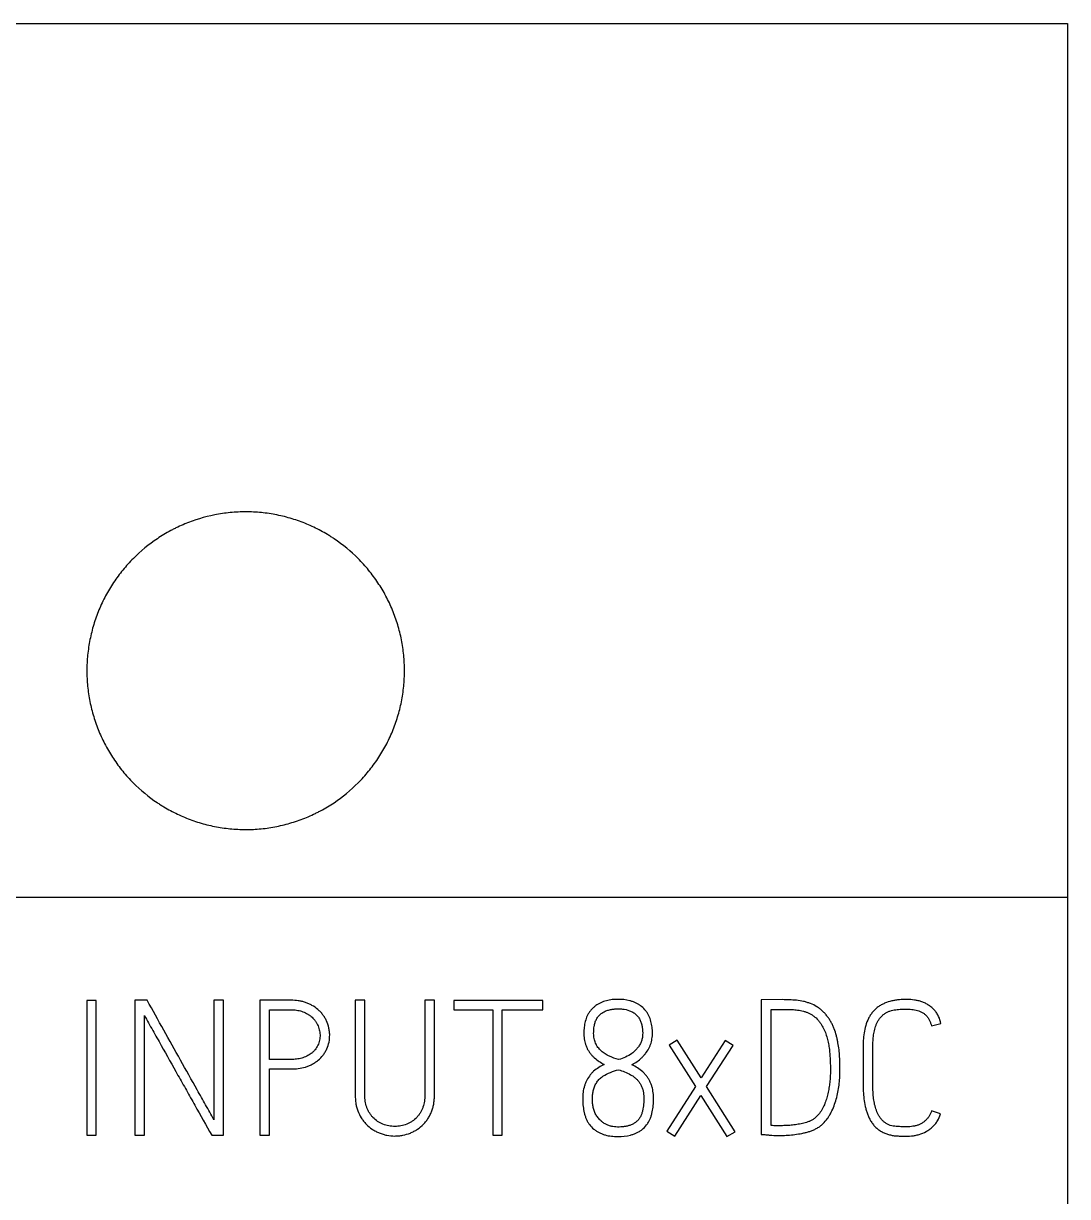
# Model space of a CAD drawing. Extents: x 0 to 420, y 0 to 297.
# Drawn here: x 148.55 to 161.7, y 220.02 to 234.79 of the extents above; entities that cross this region are included whole.
import ezdxf

# ---------------------------------------------------------------- set-up
doc = ezdxf.new("R2010")
doc.units = 0
doc.header["$LTSCALE"] = 23.1
doc.layers.add('10000_FRONT', color=7, linetype='CONTINUOUS')
doc.layers.add('10500_FRONT_LABELING', color=7, linetype='CONTINUOUS')

msp = doc.modelspace()

# ---------------------------------------------------------------- linework, layer by layer
at = {"layer": '10000_FRONT', "color": 7, "linetype": 'CONTINUOUS'}
for p, q in [((90.196, 234.789), (161.696, 234.789)), ((161.696, 234.789), (161.696, 144.789)), ((90.196, 223.789), (161.696, 223.789))]:
    msp.add_line(p, q, dxfattribs=at)
for points, knots in [([(153.346, 226.639), (153.346, 226.705), (153.343, 226.771), (153.33, 226.9), (153.321, 226.964), (153.295, 227.092), (153.28, 227.155), (153.251, 227.249), (153.241, 227.28), (153.219, 227.342), (153.207, 227.373), (153.17, 227.463), (153.114, 227.581), (153.048, 227.693), (152.993, 227.774), (152.975, 227.801), (152.936, 227.854), (152.915, 227.88), (152.853, 227.956), (152.809, 228.005), (152.671, 228.143), (152.57, 228.226), (152.448, 228.309), (152.434, 228.318), (152.406, 228.336), (152.392, 228.344), (152.349, 228.37), (152.321, 228.386), (152.234, 228.433), (152.175, 228.461), (152.054, 228.511), (151.993, 228.533), (151.899, 228.562), (151.867, 228.571), (151.803, 228.587), (151.771, 228.594), (151.674, 228.614), (151.544, 228.633), (151.413, 228.639), (151.283, 228.64), (151.217, 228.636), (151.118, 228.627), (151.086, 228.623), (151.02, 228.613), (150.858, 228.585), (150.702, 228.537), (150.55, 228.475), (150.52, 228.461), (150.475, 228.44), (150.461, 228.433), (150.431, 228.418), (150.358, 228.38), (150.288, 228.338), (150.125, 228.229), (150.024, 228.146), (149.908, 228.029), (149.885, 228.005), (149.841, 227.957), (149.82, 227.932), (149.757, 227.856), (149.719, 227.804), (149.646, 227.696), (149.613, 227.64), (149.567, 227.553), (149.552, 227.524), (149.524, 227.464), (149.51, 227.434), (149.473, 227.343), (149.429, 227.221), (149.398, 227.095), (149.378, 226.999), (149.373, 226.967), (149.363, 226.902), (149.359, 226.869), (149.349, 226.771), (149.346, 226.705), (149.346, 226.639)], [0, 0, 0, 0, 0.03125, 0.03125, 0.0625, 0.0625, 0.09375, 0.09375, 0.109375, 0.109375, 0.125, 0.125, 0.15625, 0.1875, 0.1875, 0.203125, 0.203125, 0.21875, 0.21875, 0.25, 0.25, 0.3125, 0.3125, 0.320312, 0.320312, 0.328125, 0.328125, 0.34375, 0.34375, 0.375, 0.375, 0.40625, 0.40625, 0.421875, 0.421875, 0.4375, 0.4375, 0.46875, 0.5, 0.5, 0.53125, 0.53125, 0.546875, 0.546875, 0.5625, 0.625, 0.625, 0.640625, 0.640625, 0.648438, 0.648438, 0.65625, 0.6875, 0.6875, 0.75, 0.75, 0.765625, 0.765625, 0.78125, 0.78125, 0.8125, 0.8125, 0.84375, 0.84375, 0.859375, 0.859375, 0.875, 0.875, 0.90625, 0.9375, 0.9375, 0.953125, 0.953125, 0.96875, 0.96875, 1, 1, 1, 1]), ([(149.346, 226.639), (149.346, 226.574), (149.349, 226.508), (149.362, 226.379), (149.372, 226.315), (149.397, 226.187), (149.413, 226.124), (149.441, 226.03), (149.451, 225.999), (149.473, 225.937), (149.485, 225.906), (149.522, 225.816), (149.578, 225.698), (149.645, 225.586), (149.699, 225.505), (149.718, 225.478), (149.757, 225.425), (149.777, 225.399), (149.839, 225.322), (149.883, 225.274), (150.022, 225.135), (150.122, 225.052), (150.245, 224.97), (150.259, 224.961), (150.286, 224.943), (150.301, 224.934), (150.343, 224.909), (150.372, 224.893), (150.458, 224.846), (150.517, 224.818), (150.638, 224.768), (150.699, 224.746), (150.793, 224.717), (150.825, 224.708), (150.889, 224.692), (150.921, 224.685), (151.018, 224.665), (151.148, 224.646), (151.279, 224.64), (151.41, 224.639), (151.475, 224.642), (151.574, 224.652), (151.607, 224.656), (151.672, 224.666), (151.704, 224.672), (151.801, 224.691), (151.864, 224.707), (151.989, 224.745), (152.051, 224.767), (152.142, 224.804), (152.172, 224.818), (152.217, 224.839), (152.231, 224.846), (152.261, 224.861), (152.334, 224.899), (152.404, 224.941), (152.567, 225.05), (152.668, 225.133), (152.785, 225.25), (152.807, 225.273), (152.851, 225.322), (152.873, 225.347), (152.935, 225.423), (152.973, 225.475), (153.046, 225.583), (153.079, 225.639), (153.126, 225.726), (153.14, 225.755), (153.169, 225.815), (153.182, 225.845), (153.219, 225.936), (153.263, 226.058), (153.295, 226.184), (153.314, 226.28), (153.319, 226.312), (153.329, 226.377), (153.333, 226.41), (153.343, 226.508), (153.346, 226.574), (153.346, 226.639)], [0, 0, 0, 0, 0.03125, 0.03125, 0.0625, 0.0625, 0.09375, 0.09375, 0.109375, 0.109375, 0.125, 0.125, 0.15625, 0.1875, 0.1875, 0.203125, 0.203125, 0.21875, 0.21875, 0.25, 0.25, 0.3125, 0.3125, 0.320312, 0.320312, 0.328125, 0.328125, 0.34375, 0.34375, 0.375, 0.375, 0.40625, 0.40625, 0.421875, 0.421875, 0.4375, 0.4375, 0.46875, 0.5, 0.5, 0.53125, 0.53125, 0.546875, 0.546875, 0.5625, 0.5625, 0.59375, 0.59375, 0.625, 0.625, 0.640625, 0.640625, 0.648438, 0.648438, 0.65625, 0.6875, 0.6875, 0.75, 0.75, 0.765625, 0.765625, 0.78125, 0.78125, 0.8125, 0.8125, 0.84375, 0.84375, 0.859375, 0.859375, 0.875, 0.875, 0.90625, 0.9375, 0.9375, 0.953125, 0.953125, 0.96875, 0.96875, 1, 1, 1, 1])]:
    msp.add_open_spline(points, degree=3, knots=knots, dxfattribs=at)
at = {"layer": '10500_FRONT_LABELING', "color": 7, "linetype": 'CONTINUOUS'}
for p, q in [((149.346, 222.485), (149.346, 220.789)), ((149.465, 222.485), (149.346, 222.485)), ((149.465, 220.789), (149.465, 222.485)), ((149.951, 222.489), (149.951, 220.789)), ((150.106, 222.489), (149.951, 222.489)), ((150.946, 222.489), (150.946, 220.985)), ((151.068, 222.489), (150.946, 222.489)), ((151.068, 220.789), (151.068, 222.489)), ((151.523, 222.489), (151.523, 220.789)), ((151.918, 222.489), (151.523, 222.489)), ((152.725, 222.492), (152.725, 221.294)), ((152.847, 222.492), (152.725, 222.492)), ((152.847, 221.294), (152.847, 222.492)), ((153.602, 222.492), (153.602, 221.294)), ((153.723, 222.492), (153.602, 222.492)), ((153.723, 221.294), (153.723, 222.492)), ((153.966, 222.487), (153.966, 222.367)), ((155.088, 222.487), (153.966, 222.487)), ((155.088, 222.367), (155.088, 222.487)), ((158.104, 222.497), (157.839, 222.494)), ((157.839, 222.494), (157.839, 220.801)), ((151.644, 221.744), (151.644, 222.369)), ((151.644, 222.369), (151.918, 222.369)), ((153.966, 222.367), (154.457, 222.367)), ((154.457, 222.367), (154.457, 220.789)), ((154.578, 220.789), (154.578, 222.367)), ((154.578, 222.367), (155.088, 222.367)), ((157.962, 220.912), (157.962, 222.374)), ((157.962, 222.374), (158.152, 222.374)), ((150.07, 220.789), (150.07, 222.298)), ((159.982, 222.166), (160.1, 222.195)), ((156.781, 221.987), (156.678, 221.924)), ((156.678, 221.924), (157.009, 221.402)), ((157.082, 221.513), (156.781, 221.987)), ((157.385, 221.983), (157.082, 221.513)), ((157.151, 221.402), (157.486, 221.919)), ((157.486, 221.919), (157.385, 221.983)), ((159.121, 221.888), (159.121, 221.44)), ((159.244, 221.44), (159.244, 221.888)), ((151.918, 221.744), (151.644, 221.744)), ((151.644, 220.789), (151.644, 221.624)), ((151.644, 221.624), (151.918, 221.624)), ((157.009, 221.402), (156.649, 220.841)), ((156.752, 220.778), (157.079, 221.289)), ((157.079, 221.289), (157.406, 220.773)), ((157.51, 220.834), (157.151, 221.402)), ((160.097, 221.058), (159.984, 221.098)), ((156.649, 220.841), (156.752, 220.778)), ((149.346, 220.789), (149.465, 220.789)), ((149.951, 220.789), (150.07, 220.789)), ((150.918, 220.789), (151.068, 220.789)), ((151.523, 220.789), (151.644, 220.789)), ((154.457, 220.789), (154.578, 220.789)), ((157.406, 220.773), (157.51, 220.834))]:
    msp.add_line(p, q, dxfattribs=at)
for points, knots in [([(150.946, 220.985), (150.929, 221.017), (150.912, 221.048), (150.877, 221.111), (150.859, 221.142), (150.806, 221.236), (150.771, 221.298), (150.665, 221.486), (150.595, 221.612), (150.455, 221.862), (150.385, 221.988), (150.245, 222.238), (150.176, 222.364), (150.106, 222.489)], [0, 0, 0, 0, 0.0625, 0.0625, 0.125, 0.125, 0.25, 0.25, 0.5, 0.5, 0.75, 0.75, 1, 1, 1, 1]), ([(151.918, 221.624), (151.949, 221.624), (151.979, 221.626), (152.039, 221.634), (152.068, 221.64), (152.112, 221.653), (152.127, 221.658), (152.155, 221.67), (152.168, 221.676), (152.195, 221.69), (152.208, 221.698), (152.233, 221.715), (152.246, 221.724), (152.281, 221.753), (152.302, 221.775), (152.33, 221.81), (152.339, 221.823), (152.354, 221.849), (152.361, 221.862), (152.38, 221.904), (152.389, 221.933), (152.402, 221.992), (152.404, 222.023), (152.404, 222.068), (152.403, 222.083), (152.399, 222.113), (152.396, 222.128), (152.386, 222.173), (152.376, 222.201), (152.357, 222.243), (152.35, 222.256), (152.335, 222.282), (152.326, 222.295), (152.308, 222.319), (152.299, 222.331), (152.278, 222.353), (152.267, 222.363), (152.232, 222.393), (152.207, 222.41), (152.168, 222.433), (152.154, 222.439), (152.126, 222.452), (152.112, 222.457), (152.083, 222.467), (152.069, 222.471), (152.039, 222.478), (152.024, 222.481), (151.979, 222.488), (151.949, 222.489), (151.918, 222.489)], [0, 0, 0, 0, 0.0625, 0.0625, 0.125, 0.125, 0.15625, 0.15625, 0.1875, 0.1875, 0.21875, 0.21875, 0.25, 0.25, 0.3125, 0.3125, 0.34375, 0.34375, 0.375, 0.375, 0.4375, 0.4375, 0.5, 0.5, 0.53125, 0.53125, 0.5625, 0.5625, 0.625, 0.625, 0.65625, 0.65625, 0.6875, 0.6875, 0.71875, 0.71875, 0.75, 0.75, 0.8125, 0.8125, 0.84375, 0.84375, 0.875, 0.875, 0.90625, 0.90625, 0.9375, 0.9375, 1, 1, 1, 1]), ([(156.211, 221.678), (156.233, 221.69), (156.254, 221.703), (156.295, 221.731), (156.314, 221.747), (156.341, 221.772), (156.349, 221.781), (156.366, 221.8), (156.374, 221.809), (156.397, 221.839), (156.41, 221.859), (156.428, 221.892), (156.433, 221.903), (156.443, 221.926), (156.451, 221.949), (156.457, 221.973), (156.462, 221.997), (156.464, 222.009), (156.467, 222.034), (156.468, 222.046), (156.469, 222.071), (156.469, 222.083), (156.467, 222.12), (156.464, 222.157), (156.457, 222.193), (156.451, 222.217), (156.448, 222.229), (156.437, 222.265), (156.428, 222.288), (156.41, 222.321), (156.403, 222.331), (156.389, 222.352), (156.381, 222.361), (156.357, 222.389), (156.338, 222.406), (156.308, 222.428), (156.298, 222.435), (156.276, 222.447), (156.265, 222.453), (156.243, 222.463), (156.231, 222.468), (156.207, 222.477), (156.195, 222.48), (156.135, 222.496), (156.086, 222.501), (156.011, 222.501), (155.986, 222.5), (155.937, 222.494), (155.913, 222.49), (155.877, 222.48), (155.865, 222.477), (155.842, 222.468), (155.83, 222.464), (155.796, 222.448), (155.775, 222.436), (155.744, 222.414), (155.735, 222.406), (155.716, 222.389), (155.699, 222.372), (155.683, 222.352), (155.669, 222.332), (155.662, 222.322), (155.644, 222.289), (155.635, 222.266), (155.624, 222.23), (155.621, 222.218), (155.615, 222.194), (155.613, 222.181), (155.608, 222.145), (155.606, 222.12), (155.605, 222.083), (155.605, 222.071), (155.606, 222.046), (155.606, 222.034), (155.609, 222.009), (155.61, 221.997), (155.615, 221.972), (155.618, 221.96), (155.625, 221.937), (155.629, 221.925), (155.638, 221.902), (155.643, 221.891), (155.654, 221.868), (155.66, 221.857), (155.674, 221.837), (155.681, 221.827), (155.696, 221.807), (155.704, 221.798), (155.721, 221.78), (155.73, 221.771), (155.758, 221.746), (155.778, 221.732), (155.819, 221.705), (155.84, 221.692), (155.862, 221.681)], [0, 0, 0, 0, 0.03125, 0.03125, 0.0625, 0.0625, 0.078125, 0.078125, 0.09375, 0.09375, 0.125, 0.125, 0.140625, 0.140625, 0.15625, 0.171875, 0.171875, 0.1875, 0.1875, 0.203125, 0.203125, 0.21875, 0.21875, 0.25, 0.265625, 0.265625, 0.28125, 0.28125, 0.3125, 0.3125, 0.328125, 0.328125, 0.34375, 0.34375, 0.375, 0.375, 0.390625, 0.390625, 0.40625, 0.40625, 0.421875, 0.421875, 0.4375, 0.4375, 0.5, 0.5, 0.53125, 0.53125, 0.5625, 0.5625, 0.578125, 0.578125, 0.59375, 0.59375, 0.625, 0.625, 0.640625, 0.640625, 0.65625, 0.671875, 0.671875, 0.6875, 0.6875, 0.71875, 0.71875, 0.734375, 0.734375, 0.75, 0.75, 0.78125, 0.78125, 0.796875, 0.796875, 0.8125, 0.8125, 0.828125, 0.828125, 0.84375, 0.84375, 0.859375, 0.859375, 0.875, 0.875, 0.890625, 0.890625, 0.90625, 0.90625, 0.921875, 0.921875, 0.9375, 0.9375, 0.96875, 0.96875, 1, 1, 1, 1]), ([(157.839, 220.801), (157.854, 220.8), (157.869, 220.798), (157.899, 220.796), (157.914, 220.794), (157.944, 220.792), (157.959, 220.79), (157.988, 220.789), (158.003, 220.788), (158.048, 220.787), (158.078, 220.787), (158.137, 220.788), (158.166, 220.79), (158.226, 220.795), (158.255, 220.798), (158.314, 220.806), (158.344, 220.812), (158.388, 220.821), (158.402, 220.825), (158.432, 220.833), (158.446, 220.837), (158.475, 220.847), (158.489, 220.853), (158.516, 220.865), (158.529, 220.872), (158.556, 220.887), (158.569, 220.895), (158.593, 220.913), (158.627, 220.942), (158.656, 220.976), (158.682, 221.013), (158.69, 221.026), (158.705, 221.052), (158.713, 221.065), (158.733, 221.105), (158.745, 221.132), (158.766, 221.188), (158.775, 221.217), (158.791, 221.274), (158.798, 221.303), (158.81, 221.362), (158.814, 221.391), (158.822, 221.45), (158.824, 221.48), (158.829, 221.539), (158.83, 221.569), (158.83, 221.628), (158.83, 221.658), (158.828, 221.718), (158.828, 221.748), (158.824, 221.808), (158.821, 221.837), (158.815, 221.897), (158.81, 221.926), (158.802, 221.97), (158.799, 221.985), (158.793, 222.014), (158.789, 222.028), (158.778, 222.072), (158.769, 222.101), (158.752, 222.143), (158.747, 222.157), (158.734, 222.184), (158.72, 222.211), (158.705, 222.237), (158.689, 222.262), (158.68, 222.275), (158.662, 222.298), (158.652, 222.31), (158.632, 222.332), (158.622, 222.343), (158.6, 222.363), (158.588, 222.373), (158.565, 222.392), (158.552, 222.4), (158.513, 222.424), (158.486, 222.437), (158.444, 222.453), (158.43, 222.458), (158.401, 222.467), (158.387, 222.471), (158.343, 222.481), (158.313, 222.486), (158.253, 222.491), (158.224, 222.493), (158.179, 222.495), (158.164, 222.496), (158.134, 222.496), (158.119, 222.497), (158.104, 222.497)], [0, 0, 0, 0, 0.015625, 0.015625, 0.03125, 0.03125, 0.046875, 0.046875, 0.0625, 0.0625, 0.09375, 0.09375, 0.125, 0.125, 0.15625, 0.15625, 0.1875, 0.1875, 0.203125, 0.203125, 0.21875, 0.21875, 0.234375, 0.234375, 0.25, 0.25, 0.265625, 0.265625, 0.28125, 0.3125, 0.3125, 0.328125, 0.328125, 0.34375, 0.34375, 0.375, 0.375, 0.40625, 0.40625, 0.4375, 0.4375, 0.46875, 0.46875, 0.5, 0.5, 0.53125, 0.53125, 0.5625, 0.5625, 0.59375, 0.59375, 0.625, 0.625, 0.65625, 0.65625, 0.671875, 0.671875, 0.6875, 0.6875, 0.71875, 0.71875, 0.734375, 0.734375, 0.75, 0.765625, 0.765625, 0.78125, 0.78125, 0.796875, 0.796875, 0.8125, 0.8125, 0.828125, 0.828125, 0.84375, 0.84375, 0.875, 0.875, 0.890625, 0.890625, 0.90625, 0.90625, 0.9375, 0.9375, 0.96875, 0.96875, 0.984375, 0.984375, 1, 1, 1, 1]), ([(160.1, 222.195), (160.096, 222.227), (160.086, 222.257), (160.069, 222.293), (160.065, 222.3), (160.057, 222.314), (160.053, 222.321), (160.04, 222.341), (160.03, 222.353), (160.009, 222.377), (159.997, 222.388), (159.973, 222.409), (159.96, 222.418), (159.933, 222.436), (159.92, 222.444), (159.891, 222.458), (159.876, 222.465), (159.846, 222.475), (159.831, 222.48), (159.8, 222.487), (159.784, 222.49), (159.736, 222.497), (159.705, 222.498), (159.641, 222.499), (159.61, 222.498), (159.562, 222.494), (159.546, 222.492), (159.515, 222.487), (159.499, 222.484), (159.452, 222.474), (159.422, 222.464), (159.378, 222.445), (159.363, 222.438), (159.336, 222.423), (159.322, 222.414), (159.297, 222.396), (159.284, 222.386), (159.261, 222.364), (159.25, 222.352), (159.23, 222.327), (159.221, 222.314), (159.204, 222.288), (159.196, 222.274), (159.175, 222.231), (159.164, 222.201), (159.146, 222.14), (159.14, 222.109), (159.125, 222.015), (159.121, 221.952), (159.121, 221.888)], [0, 0, 0, 0, 0.0625, 0.0625, 0.078125, 0.078125, 0.09375, 0.09375, 0.125, 0.125, 0.15625, 0.15625, 0.1875, 0.1875, 0.21875, 0.21875, 0.25, 0.25, 0.28125, 0.28125, 0.3125, 0.3125, 0.375, 0.375, 0.4375, 0.4375, 0.46875, 0.46875, 0.5, 0.5, 0.5625, 0.5625, 0.59375, 0.59375, 0.625, 0.625, 0.65625, 0.65625, 0.6875, 0.6875, 0.71875, 0.71875, 0.75, 0.75, 0.8125, 0.8125, 0.875, 0.875, 1, 1, 1, 1]), ([(151.918, 222.369), (151.941, 222.369), (151.963, 222.368), (152.007, 222.362), (152.029, 222.357), (152.072, 222.343), (152.093, 222.334), (152.122, 222.319), (152.132, 222.313), (152.151, 222.3), (152.16, 222.294), (152.186, 222.272), (152.202, 222.257), (152.222, 222.23), (152.229, 222.221), (152.241, 222.202), (152.246, 222.192), (152.261, 222.162), (152.268, 222.141), (152.276, 222.108), (152.278, 222.097), (152.281, 222.075), (152.282, 222.064), (152.283, 222.042), (152.282, 222.031), (152.28, 222.008), (152.278, 221.997), (152.272, 221.964), (152.265, 221.943), (152.251, 221.912), (152.245, 221.902), (152.233, 221.883), (152.227, 221.874), (152.213, 221.857), (152.205, 221.849), (152.189, 221.834), (152.18, 221.826), (152.154, 221.806), (152.134, 221.794), (152.104, 221.78), (152.094, 221.775), (152.073, 221.767), (152.062, 221.764), (152.03, 221.755), (152.008, 221.751), (151.963, 221.745), (151.941, 221.744), (151.918, 221.744)], [0, 0, 0, 0, 0.0625, 0.0625, 0.125, 0.125, 0.1875, 0.1875, 0.21875, 0.21875, 0.25, 0.25, 0.3125, 0.3125, 0.34375, 0.34375, 0.375, 0.375, 0.4375, 0.4375, 0.46875, 0.46875, 0.5, 0.5, 0.53125, 0.53125, 0.5625, 0.5625, 0.625, 0.625, 0.65625, 0.65625, 0.6875, 0.6875, 0.71875, 0.71875, 0.75, 0.75, 0.8125, 0.8125, 0.84375, 0.84375, 0.875, 0.875, 0.9375, 0.9375, 1, 1, 1, 1]), ([(155.728, 222.07), (155.728, 222.101), (155.73, 222.132), (155.736, 222.17), (155.738, 222.177), (155.741, 222.192), (155.743, 222.2), (155.75, 222.222), (155.756, 222.237), (155.77, 222.264), (155.779, 222.277), (155.799, 222.301), (155.81, 222.312), (155.829, 222.326), (155.835, 222.33), (155.849, 222.338), (155.855, 222.342), (155.876, 222.352), (155.891, 222.358), (155.913, 222.365), (155.921, 222.367), (155.936, 222.371), (155.959, 222.376), (155.982, 222.379), (156.012, 222.381), (156.028, 222.381), (156.059, 222.381), (156.075, 222.38), (156.121, 222.375), (156.151, 222.369), (156.187, 222.355), (156.195, 222.352), (156.209, 222.345), (156.216, 222.342), (156.236, 222.33), (156.249, 222.321), (156.272, 222.301), (156.283, 222.289), (156.296, 222.27), (156.301, 222.264), (156.309, 222.251), (156.312, 222.243), (156.322, 222.222), (156.327, 222.208), (156.335, 222.178), (156.338, 222.162), (156.345, 222.116), (156.347, 222.086), (156.344, 222.04), (156.343, 222.024), (156.336, 221.993), (156.332, 221.979), (156.32, 221.95), (156.313, 221.936), (156.297, 221.91), (156.287, 221.897), (156.268, 221.873), (156.257, 221.862), (156.235, 221.841), (156.223, 221.83), (156.185, 221.803), (156.159, 221.787), (156.102, 221.761), (156.073, 221.75), (156.043, 221.742)], [0, 0, 0, 0, 0.0625, 0.0625, 0.078125, 0.078125, 0.09375, 0.09375, 0.125, 0.125, 0.15625, 0.15625, 0.1875, 0.1875, 0.203125, 0.203125, 0.21875, 0.21875, 0.25, 0.25, 0.265625, 0.265625, 0.28125, 0.3125, 0.3125, 0.34375, 0.34375, 0.375, 0.375, 0.4375, 0.4375, 0.453125, 0.453125, 0.46875, 0.46875, 0.5, 0.5, 0.53125, 0.53125, 0.546875, 0.546875, 0.5625, 0.5625, 0.59375, 0.59375, 0.625, 0.625, 0.6875, 0.6875, 0.71875, 0.71875, 0.75, 0.75, 0.78125, 0.78125, 0.8125, 0.8125, 0.84375, 0.84375, 0.875, 0.875, 0.9375, 0.9375, 1, 1, 1, 1]), ([(158.152, 222.374), (158.176, 222.374), (158.201, 222.373), (158.249, 222.371), (158.273, 222.369), (158.321, 222.363), (158.345, 222.359), (158.381, 222.349), (158.393, 222.345), (158.416, 222.337), (158.427, 222.332), (158.449, 222.322), (158.46, 222.316), (158.481, 222.304), (158.491, 222.297), (158.521, 222.275), (158.539, 222.258), (158.562, 222.231), (158.57, 222.221), (158.584, 222.201), (158.591, 222.191), (158.61, 222.16), (158.622, 222.138), (158.642, 222.094), (158.651, 222.071), (158.662, 222.037), (158.665, 222.025), (158.672, 222.001), (158.675, 221.99), (158.683, 221.954), (158.688, 221.93), (158.695, 221.883), (158.698, 221.859), (158.702, 221.811), (158.704, 221.787), (158.706, 221.739), (158.708, 221.715), (158.709, 221.666), (158.71, 221.642), (158.71, 221.594), (158.71, 221.57), (158.707, 221.521), (158.706, 221.497), (158.701, 221.45), (158.698, 221.426), (158.691, 221.378), (158.687, 221.354), (158.677, 221.307), (158.671, 221.284), (158.651, 221.214), (158.634, 221.168), (158.599, 221.104), (158.586, 221.084), (158.557, 221.045), (158.541, 221.028), (158.517, 221.008), (158.513, 221.004), (158.503, 220.996), (158.488, 220.986), (158.472, 220.977), (158.45, 220.967), (158.439, 220.962), (158.416, 220.954), (158.405, 220.95), (158.381, 220.944), (158.37, 220.941), (158.346, 220.935), (158.334, 220.933), (158.299, 220.926), (158.275, 220.922), (158.227, 220.916), (158.203, 220.914), (158.167, 220.912), (158.155, 220.911), (158.131, 220.911), (158.119, 220.91), (158.083, 220.91), (158.059, 220.91), (158.022, 220.91), (158.01, 220.91), (157.986, 220.91), (157.974, 220.911), (157.962, 220.912)], [0, 0, 0, 0, 0.03125, 0.03125, 0.0625, 0.0625, 0.09375, 0.09375, 0.109375, 0.109375, 0.125, 0.125, 0.140625, 0.140625, 0.15625, 0.15625, 0.1875, 0.1875, 0.203125, 0.203125, 0.21875, 0.21875, 0.25, 0.25, 0.28125, 0.28125, 0.296875, 0.296875, 0.3125, 0.3125, 0.34375, 0.34375, 0.375, 0.375, 0.40625, 0.40625, 0.4375, 0.4375, 0.46875, 0.46875, 0.5, 0.5, 0.53125, 0.53125, 0.5625, 0.5625, 0.59375, 0.59375, 0.625, 0.625, 0.6875, 0.6875, 0.71875, 0.71875, 0.75, 0.75, 0.757812, 0.757812, 0.765625, 0.78125, 0.78125, 0.796875, 0.796875, 0.8125, 0.8125, 0.828125, 0.828125, 0.84375, 0.84375, 0.875, 0.875, 0.90625, 0.90625, 0.921875, 0.921875, 0.9375, 0.9375, 0.96875, 0.96875, 0.984375, 0.984375, 1, 1, 1, 1]), ([(159.244, 221.888), (159.244, 221.913), (159.244, 221.937), (159.247, 221.986), (159.249, 222.01), (159.254, 222.058), (159.258, 222.082), (159.269, 222.13), (159.276, 222.154), (159.289, 222.188), (159.294, 222.2), (159.305, 222.222), (159.311, 222.233), (159.331, 222.264), (159.346, 222.282), (159.369, 222.303), (159.374, 222.307), (159.384, 222.314), (159.389, 222.318), (159.404, 222.328), (159.415, 222.334), (159.437, 222.345), (159.448, 222.35), (159.472, 222.357), (159.484, 222.361), (159.508, 222.366), (159.52, 222.368), (159.544, 222.371), (159.556, 222.373), (159.593, 222.377), (159.617, 222.378), (159.667, 222.379), (159.691, 222.378), (159.74, 222.375), (159.765, 222.371), (159.801, 222.363), (159.812, 222.359), (159.836, 222.351), (159.847, 222.347), (159.869, 222.335), (159.879, 222.329), (159.899, 222.314), (159.908, 222.306), (159.925, 222.288), (159.933, 222.278), (159.946, 222.258), (159.952, 222.247), (159.963, 222.225), (159.968, 222.214), (159.976, 222.19), (159.979, 222.178), (159.982, 222.166)], [0, 0, 0, 0, 0.0625, 0.0625, 0.125, 0.125, 0.1875, 0.1875, 0.25, 0.25, 0.28125, 0.28125, 0.3125, 0.3125, 0.375, 0.375, 0.390625, 0.390625, 0.40625, 0.40625, 0.4375, 0.4375, 0.46875, 0.46875, 0.5, 0.5, 0.53125, 0.53125, 0.5625, 0.5625, 0.625, 0.625, 0.6875, 0.6875, 0.75, 0.75, 0.78125, 0.78125, 0.8125, 0.8125, 0.84375, 0.84375, 0.875, 0.875, 0.90625, 0.90625, 0.9375, 0.9375, 0.96875, 0.96875, 1, 1, 1, 1]), ([(150.07, 222.298), (150.087, 222.266), (150.104, 222.235), (150.14, 222.172), (150.158, 222.141), (150.211, 222.047), (150.247, 221.984), (150.353, 221.795), (150.423, 221.669), (150.511, 221.512), (150.529, 221.481), (150.565, 221.418), (150.582, 221.387), (150.635, 221.292), (150.671, 221.23), (150.777, 221.041), (150.847, 220.915), (150.918, 220.789)], [0, 0, 0, 0, 0.0625, 0.0625, 0.125, 0.125, 0.25, 0.25, 0.5, 0.5, 0.5625, 0.5625, 0.625, 0.625, 0.75, 0.75, 1, 1, 1, 1]), ([(156.043, 221.742), (156.003, 221.754), (155.965, 221.767), (155.909, 221.793), (155.891, 221.803), (155.865, 221.82), (155.856, 221.825), (155.84, 221.838), (155.832, 221.844), (155.816, 221.858), (155.809, 221.865), (155.795, 221.88), (155.788, 221.888), (155.77, 221.913), (155.76, 221.931), (155.748, 221.959), (155.744, 221.969), (155.738, 221.988), (155.736, 221.998), (155.73, 222.029), (155.728, 222.049), (155.728, 222.07)], [0, 0, 0, 0, 0.25, 0.25, 0.375, 0.375, 0.4375, 0.4375, 0.5, 0.5, 0.5625, 0.5625, 0.625, 0.625, 0.75, 0.75, 0.8125, 0.8125, 0.875, 0.875, 1, 1, 1, 1]), ([(155.862, 221.681), (155.838, 221.67), (155.814, 221.657), (155.769, 221.629), (155.747, 221.613), (155.717, 221.586), (155.708, 221.576), (155.69, 221.556), (155.682, 221.546), (155.658, 221.513), (155.645, 221.49), (155.628, 221.454), (155.623, 221.441), (155.614, 221.416), (155.61, 221.403), (155.6, 221.365), (155.595, 221.338), (155.592, 221.298), (155.591, 221.284), (155.59, 221.258), (155.59, 221.244), (155.591, 221.204), (155.593, 221.178), (155.599, 221.125), (155.603, 221.099), (155.613, 221.06), (155.616, 221.047), (155.625, 221.021), (155.629, 221.008), (155.64, 220.984), (155.646, 220.972), (155.659, 220.948), (155.666, 220.937), (155.69, 220.904), (155.709, 220.884), (155.74, 220.859), (155.751, 220.85), (155.773, 220.836), (155.785, 220.829), (155.809, 220.817), (155.822, 220.811), (155.847, 220.802), (155.86, 220.797), (155.899, 220.786), (155.925, 220.781), (155.978, 220.775), (156.005, 220.773), (156.087, 220.773), (156.14, 220.778), (156.205, 220.795), (156.218, 220.799), (156.244, 220.808), (156.256, 220.813), (156.281, 220.825), (156.292, 220.831), (156.315, 220.846), (156.327, 220.853), (156.359, 220.878), (156.377, 220.898), (156.402, 220.929), (156.41, 220.941), (156.424, 220.964), (156.43, 220.976), (156.441, 221), (156.446, 221.013), (156.455, 221.038), (156.459, 221.052), (156.469, 221.091), (156.473, 221.117), (156.48, 221.17), (156.482, 221.197), (156.483, 221.237), (156.483, 221.251), (156.482, 221.278), (156.482, 221.291), (156.478, 221.331), (156.474, 221.358), (156.464, 221.397), (156.46, 221.409), (156.451, 221.435), (156.446, 221.447), (156.434, 221.472), (156.428, 221.483), (156.415, 221.507), (156.407, 221.518), (156.392, 221.539), (156.383, 221.55), (156.365, 221.57), (156.356, 221.58), (156.326, 221.607), (156.304, 221.623), (156.259, 221.653), (156.235, 221.666), (156.211, 221.678)], [0, 0, 0, 0, 0.03125, 0.03125, 0.0625, 0.0625, 0.078125, 0.078125, 0.09375, 0.09375, 0.125, 0.125, 0.140625, 0.140625, 0.15625, 0.15625, 0.1875, 0.1875, 0.203125, 0.203125, 0.21875, 0.21875, 0.25, 0.25, 0.28125, 0.28125, 0.296875, 0.296875, 0.3125, 0.3125, 0.328125, 0.328125, 0.34375, 0.34375, 0.375, 0.375, 0.390625, 0.390625, 0.40625, 0.40625, 0.421875, 0.421875, 0.4375, 0.4375, 0.46875, 0.46875, 0.5, 0.5, 0.5625, 0.5625, 0.578125, 0.578125, 0.59375, 0.59375, 0.609375, 0.609375, 0.625, 0.625, 0.65625, 0.65625, 0.671875, 0.671875, 0.6875, 0.6875, 0.703125, 0.703125, 0.71875, 0.71875, 0.75, 0.75, 0.78125, 0.78125, 0.796875, 0.796875, 0.8125, 0.8125, 0.84375, 0.84375, 0.859375, 0.859375, 0.875, 0.875, 0.890625, 0.890625, 0.90625, 0.90625, 0.921875, 0.921875, 0.9375, 0.9375, 0.96875, 0.96875, 1, 1, 1, 1]), ([(155.821, 220.971), (155.809, 220.983), (155.797, 220.996), (155.78, 221.016), (155.774, 221.023), (155.764, 221.037), (155.759, 221.045), (155.75, 221.06), (155.746, 221.068), (155.739, 221.084), (155.736, 221.092), (155.728, 221.117), (155.724, 221.135), (155.717, 221.169), (155.716, 221.187), (155.713, 221.222), (155.713, 221.24), (155.714, 221.275), (155.715, 221.292), (155.718, 221.319), (155.719, 221.327), (155.722, 221.345), (155.724, 221.354), (155.731, 221.379), (155.736, 221.396), (155.747, 221.42), (155.751, 221.428), (155.76, 221.444), (155.764, 221.451), (155.779, 221.473), (155.791, 221.487), (155.81, 221.505), (155.817, 221.511), (155.831, 221.522), (155.838, 221.527), (155.874, 221.552), (155.906, 221.568), (155.972, 221.595), (156.006, 221.605), (156.04, 221.615)], [0, 0, 0, 0, 0.0625, 0.0625, 0.09375, 0.09375, 0.125, 0.125, 0.15625, 0.15625, 0.1875, 0.1875, 0.25, 0.25, 0.3125, 0.3125, 0.375, 0.375, 0.4375, 0.4375, 0.46875, 0.46875, 0.5, 0.5, 0.5625, 0.5625, 0.59375, 0.59375, 0.625, 0.625, 0.6875, 0.6875, 0.71875, 0.71875, 0.75, 0.75, 0.875, 0.875, 1, 1, 1, 1]), ([(156.04, 221.615), (156.067, 221.607), (156.093, 221.598), (156.144, 221.578), (156.169, 221.566), (156.205, 221.545), (156.217, 221.538), (156.239, 221.522), (156.25, 221.514), (156.27, 221.495), (156.28, 221.485), (156.298, 221.464), (156.306, 221.453), (156.32, 221.43), (156.327, 221.418), (156.338, 221.392), (156.342, 221.379), (156.353, 221.339), (156.357, 221.312), (156.36, 221.271), (156.36, 221.257), (156.36, 221.23), (156.36, 221.216), (156.357, 221.175), (156.354, 221.148), (156.346, 221.107), (156.343, 221.094), (156.336, 221.067), (156.331, 221.054), (156.323, 221.035), (156.32, 221.029), (156.313, 221.017), (156.31, 221.011), (156.298, 220.993), (156.29, 220.983), (156.27, 220.963), (156.26, 220.954), (156.237, 220.938), (156.225, 220.932), (156.206, 220.923), (156.199, 220.92), (156.186, 220.915), (156.167, 220.909), (156.147, 220.904), (156.12, 220.899), (156.106, 220.897), (156.078, 220.894), (156.065, 220.893), (156.037, 220.893), (156.023, 220.893), (155.996, 220.895), (155.982, 220.896), (155.962, 220.9), (155.955, 220.901), (155.942, 220.904), (155.935, 220.906), (155.915, 220.912), (155.902, 220.917), (155.877, 220.929), (155.865, 220.936), (155.842, 220.952), (155.831, 220.961), (155.821, 220.971)], [0, 0, 0, 0, 0.0625, 0.0625, 0.125, 0.125, 0.15625, 0.15625, 0.1875, 0.1875, 0.21875, 0.21875, 0.25, 0.25, 0.28125, 0.28125, 0.3125, 0.3125, 0.375, 0.375, 0.40625, 0.40625, 0.4375, 0.4375, 0.5, 0.5, 0.53125, 0.53125, 0.5625, 0.5625, 0.578125, 0.578125, 0.59375, 0.59375, 0.625, 0.625, 0.65625, 0.65625, 0.6875, 0.6875, 0.703125, 0.703125, 0.71875, 0.75, 0.75, 0.78125, 0.78125, 0.8125, 0.8125, 0.84375, 0.84375, 0.875, 0.875, 0.890625, 0.890625, 0.90625, 0.90625, 0.9375, 0.9375, 0.96875, 0.96875, 1, 1, 1, 1]), ([(159.121, 221.44), (159.121, 221.408), (159.122, 221.376), (159.125, 221.312), (159.128, 221.28), (159.136, 221.216), (159.141, 221.184), (159.152, 221.137), (159.156, 221.121), (159.165, 221.09), (159.17, 221.075), (159.181, 221.045), (159.187, 221.03), (159.201, 221), (159.208, 220.986), (159.225, 220.958), (159.234, 220.944), (159.253, 220.919), (159.263, 220.906), (159.28, 220.889), (159.286, 220.883), (159.299, 220.873), (159.305, 220.868), (159.325, 220.853), (159.338, 220.845), (159.359, 220.833), (159.367, 220.829), (159.381, 220.822), (159.389, 220.818), (159.411, 220.809), (159.426, 220.804), (159.458, 220.795), (159.473, 220.791), (159.497, 220.787), (159.505, 220.785), (159.521, 220.783), (159.546, 220.781), (159.57, 220.78), (159.602, 220.779), (159.618, 220.778), (159.667, 220.777), (159.699, 220.778), (159.747, 220.783), (159.763, 220.785), (159.795, 220.791), (159.811, 220.795), (159.858, 220.808), (159.888, 220.821), (159.931, 220.845), (159.945, 220.854), (159.971, 220.873), (159.996, 220.894), (160.018, 220.917), (160.034, 220.936), (160.039, 220.943), (160.049, 220.956), (160.053, 220.963), (160.075, 220.997), (160.088, 221.027), (160.097, 221.058)], [0, 0, 0, 0, 0.0625, 0.0625, 0.125, 0.125, 0.1875, 0.1875, 0.21875, 0.21875, 0.25, 0.25, 0.28125, 0.28125, 0.3125, 0.3125, 0.34375, 0.34375, 0.375, 0.375, 0.390625, 0.390625, 0.40625, 0.40625, 0.4375, 0.4375, 0.453125, 0.453125, 0.46875, 0.46875, 0.5, 0.5, 0.53125, 0.53125, 0.546875, 0.546875, 0.5625, 0.59375, 0.59375, 0.625, 0.625, 0.6875, 0.6875, 0.71875, 0.71875, 0.75, 0.75, 0.8125, 0.8125, 0.84375, 0.84375, 0.875, 0.90625, 0.90625, 0.921875, 0.921875, 0.9375, 0.9375, 1, 1, 1, 1]), ([(159.984, 221.098), (159.976, 221.074), (159.966, 221.051), (159.946, 221.019), (159.939, 221.009), (159.926, 220.995), (159.922, 220.99), (159.913, 220.981), (159.908, 220.976), (159.894, 220.964), (159.884, 220.956), (159.863, 220.942), (159.852, 220.935), (159.829, 220.924), (159.818, 220.919), (159.794, 220.911), (159.781, 220.908), (159.756, 220.903), (159.743, 220.901), (159.718, 220.898), (159.705, 220.897), (159.667, 220.895), (159.642, 220.895), (159.603, 220.897), (159.591, 220.897), (159.565, 220.899), (159.552, 220.9), (159.527, 220.902), (159.514, 220.903), (159.489, 220.907), (159.477, 220.91), (159.458, 220.916), (159.452, 220.918), (159.44, 220.923), (159.435, 220.926), (159.418, 220.935), (159.407, 220.942), (159.391, 220.953), (159.386, 220.957), (159.377, 220.965), (159.372, 220.97), (159.358, 220.983), (159.35, 220.993), (159.335, 221.013), (159.328, 221.024), (159.315, 221.046), (159.309, 221.057), (159.293, 221.092), (159.284, 221.115), (159.273, 221.152), (159.27, 221.164), (159.264, 221.189), (159.257, 221.226), (159.252, 221.264), (159.245, 221.339), (159.244, 221.39), (159.244, 221.44)], [0, 0, 0, 0, 0.0625, 0.0625, 0.09375, 0.09375, 0.109375, 0.109375, 0.125, 0.125, 0.15625, 0.15625, 0.1875, 0.1875, 0.21875, 0.21875, 0.25, 0.25, 0.28125, 0.28125, 0.3125, 0.3125, 0.375, 0.375, 0.40625, 0.40625, 0.4375, 0.4375, 0.46875, 0.46875, 0.5, 0.5, 0.515625, 0.515625, 0.53125, 0.53125, 0.5625, 0.5625, 0.578125, 0.578125, 0.59375, 0.59375, 0.625, 0.625, 0.65625, 0.65625, 0.6875, 0.6875, 0.75, 0.75, 0.78125, 0.78125, 0.8125, 0.875, 0.875, 1, 1, 1, 1]), ([(152.725, 221.294), (152.725, 221.26), (152.728, 221.227), (152.735, 221.178), (152.738, 221.162), (152.745, 221.138), (152.747, 221.13), (152.752, 221.113), (152.755, 221.106), (152.769, 221.066), (152.784, 221.037), (152.81, 220.994), (152.82, 220.981), (152.84, 220.954), (152.851, 220.942), (152.887, 220.906), (152.912, 220.884), (152.947, 220.861), (152.954, 220.857), (152.968, 220.848), (152.976, 220.844), (152.998, 220.832), (153.013, 220.825), (153.044, 220.812), (153.06, 220.807), (153.092, 220.797), (153.108, 220.793), (153.158, 220.783), (153.191, 220.78), (153.241, 220.78), (153.258, 220.781), (153.291, 220.784), (153.308, 220.786), (153.357, 220.796), (153.389, 220.805), (153.428, 220.821), (153.436, 220.824), (153.451, 220.831), (153.458, 220.835), (153.481, 220.847), (153.495, 220.855), (153.537, 220.883), (153.562, 220.905), (153.591, 220.935), (153.597, 220.941), (153.608, 220.954), (153.613, 220.96), (153.628, 220.98), (153.638, 220.994), (153.655, 221.022), (153.664, 221.036), (153.678, 221.066), (153.685, 221.082), (153.697, 221.113), (153.702, 221.129), (153.71, 221.161), (153.713, 221.177), (153.718, 221.21), (153.72, 221.227), (153.723, 221.26), (153.723, 221.277), (153.723, 221.294)], [0, 0, 0, 0, 0.0625, 0.0625, 0.09375, 0.09375, 0.109375, 0.109375, 0.125, 0.125, 0.1875, 0.1875, 0.21875, 0.21875, 0.25, 0.25, 0.3125, 0.3125, 0.328125, 0.328125, 0.34375, 0.34375, 0.375, 0.375, 0.40625, 0.40625, 0.4375, 0.4375, 0.5, 0.5, 0.53125, 0.53125, 0.5625, 0.5625, 0.625, 0.625, 0.640625, 0.640625, 0.65625, 0.65625, 0.6875, 0.6875, 0.75, 0.75, 0.765625, 0.765625, 0.78125, 0.78125, 0.8125, 0.8125, 0.84375, 0.84375, 0.875, 0.875, 0.90625, 0.90625, 0.9375, 0.9375, 0.96875, 0.96875, 1, 1, 1, 1]), ([(153.602, 221.294), (153.602, 221.268), (153.6, 221.243), (153.593, 221.193), (153.587, 221.169), (153.575, 221.133), (153.57, 221.121), (153.559, 221.098), (153.553, 221.087), (153.54, 221.065), (153.533, 221.054), (153.517, 221.034), (153.509, 221.024), (153.483, 220.996), (153.463, 220.979), (153.432, 220.958), (153.421, 220.951), (153.398, 220.939), (153.386, 220.934), (153.351, 220.92), (153.326, 220.913), (153.276, 220.903), (153.25, 220.9), (153.212, 220.9), (153.199, 220.901), (153.174, 220.903), (153.161, 220.905), (153.123, 220.913), (153.099, 220.919), (153.063, 220.933), (153.052, 220.939), (153.029, 220.951), (153.018, 220.957), (152.986, 220.978), (152.967, 220.995), (152.94, 221.023), (152.932, 221.032), (152.917, 221.053), (152.91, 221.063), (152.896, 221.085), (152.89, 221.096), (152.879, 221.12), (152.874, 221.131), (152.862, 221.168), (152.856, 221.192), (152.85, 221.23), (152.849, 221.243), (152.847, 221.268), (152.847, 221.281), (152.847, 221.294)], [0, 0, 0, 0, 0.0625, 0.0625, 0.125, 0.125, 0.15625, 0.15625, 0.1875, 0.1875, 0.21875, 0.21875, 0.25, 0.25, 0.3125, 0.3125, 0.34375, 0.34375, 0.375, 0.375, 0.4375, 0.4375, 0.5, 0.5, 0.53125, 0.53125, 0.5625, 0.5625, 0.625, 0.625, 0.65625, 0.65625, 0.6875, 0.6875, 0.75, 0.75, 0.78125, 0.78125, 0.8125, 0.8125, 0.84375, 0.84375, 0.875, 0.875, 0.9375, 0.9375, 0.96875, 0.96875, 1, 1, 1, 1])]:
    msp.add_open_spline(points, degree=3, knots=knots, dxfattribs=at)

doc.saveas('drawing.dxf')
